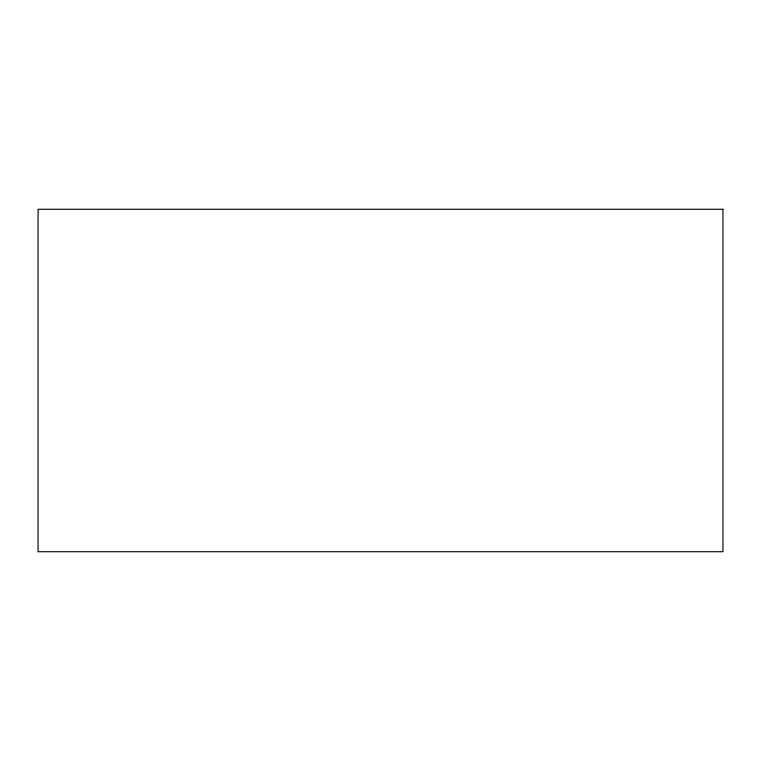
<?xml version="1.0" encoding="UTF-8"?>
<svg xmlns="http://www.w3.org/2000/svg" width="761" height="761" viewBox="0 0 761 761"><rect width="100%" height="100%" fill="white"/><g stroke="black" fill="none" stroke-linecap="round" stroke-linejoin="round"><path stroke-width="1.14" d="M722.95 209.275L38.05 209.275L38.05 551.725L722.95 551.725L722.95 209.275"/></g></svg>
